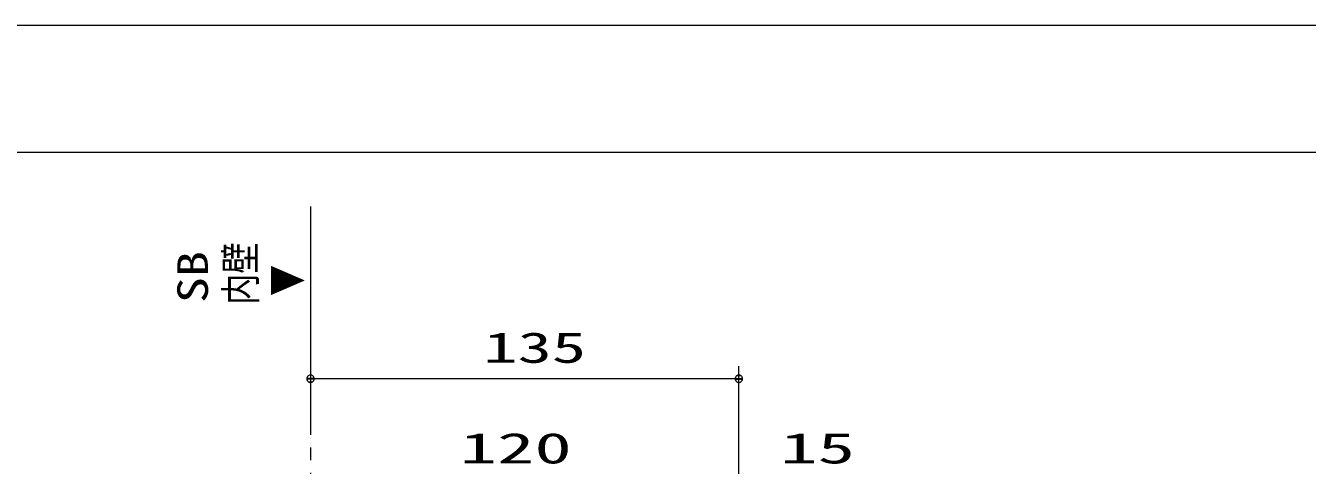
# Model space of a CAD drawing. Units: millimetres on the paper. Extents: x -305 to 305, y -152 to 152.
# Drawn here: x -104.5 to -3.5, y 113.9 to 148.5 of the extents above; entities that cross this region are included whole.
import ezdxf
from ezdxf.enums import TextEntityAlignment as Align

# ---------------------------------------------------------------- set-up
doc = ezdxf.new("R2010")
doc.units = ezdxf.units.MM
doc.linetypes.add('LONG_CHAIN', pattern=[21, 18, -1, 1, -1])
for name, color, linetype, lineweight in [('0-1_RV', 7, 'Continuous', 9), ('0-2_0', 7, 'Continuous', 9), ('0-6_図面枠', 3, 'Continuous', 9), ('0-7_DEFPOINTS', 7, 'Continuous', 9)]:
    doc.layers.add(name, color=color, linetype=linetype, lineweight=lineweight)
doc.styles.add('ＭＳ ゴシック', font='')
doc.styles.get('ＭＳ ゴシック').set_extended_font_data('MS Gothic')

# ---------------------------------------------------------------- blocks, each defined once
blk = doc.blocks.new('_DOTSMALL')
at = {"layer": '0-2_0'}
for p, q in [((0.0746, 0.1), (-0.0746, 0.1)), ((0.1223, -0.0248), (-0.1223, -0.0248))]:
    blk.add_line(p, q, dxfattribs=at)
for points in [[(0.125, 0), (0.124, 0.0157), (0.1211, 0.0311), (0.1162, 0.046), (0.1095, 0.0602), (0.1011, 0.0735), (0.0911, 0.0856), (0.0797, 0.0963), (0.067, 0.1055), (0.0532, 0.1131), (0.0386, 0.1189), (0.0234, 0.1228), (0.0078, 0.1248), (-0.0078, 0.1248), (-0.0234, 0.1228), (-0.0386, 0.1189), (-0.0532, 0.1131), (-0.067, 0.1055), (-0.0797, 0.0963), (-0.0911, 0.0856), (-0.1011, 0.0735), (-0.1095, 0.0602), (-0.1162, 0.046), (-0.1211, 0.0311), (-0.124, 0.0157), (-0.125, 0), (0, 0)], [(-0.125, 0), (-0.124, -0.0157), (-0.1211, -0.0311), (-0.1162, -0.046), (-0.1095, -0.0602), (-0.1011, -0.0735), (-0.0911, -0.0856), (-0.0797, -0.0963), (-0.067, -0.1055), (-0.0532, -0.1131), (-0.0386, -0.1189), (-0.0234, -0.1228), (-0.0078, -0.1248), (0.0078, -0.1248), (0.0234, -0.1228), (0.0386, -0.1189), (0.0532, -0.1131), (0.067, -0.1055), (0.0797, -0.0963), (0.0911, -0.0856), (0.1011, -0.0735), (0.1095, -0.0602), (0.1162, -0.046), (0.1211, -0.0311), (0.124, -0.0157), (0.125, 0), (0, 0)]]:
    blk.add_lwpolyline(points, close=True, dxfattribs=at)

msp = doc.modelspace()

# ---------------------------------------------------------------- linework, layer by layer
at = {"layer": '0-1_RV', "linetype": 'LONG_CHAIN'}
msp.add_line((-82.039, 134.261), (-82.039, -44.358), dxfattribs=at)
at = {"layer": '0-1_RV'}
for p, q in [((-82.039, 121.28), (-82.039, 119.678)), ((-48.288, 93.464), (-48.288, 121.678)), ((-48.288, 120.678), (-82.039, 120.678))]:
    msp.add_line(p, q, dxfattribs=at)
at = {"layer": '0-6_図面枠'}
msp.add_lwpolyline([(-291.017, -138.498), (108.983, -138.498), (108.983, 138.502), (-291.017, 138.502)], close=True, dxfattribs=at)
at = {"layer": '0-7_DEFPOINTS'}
msp.add_line((118.983, 148.502), (-301.017, 148.502), dxfattribs=at)

# ---------------------------------------------------------------- block references
at = {"layer": '0-1_RV', "xscale": 2.32, "yscale": 2.32, "rotation": 180}
msp.add_blockref('_DOTSMALL', (-82.039, 120.678), dxfattribs=at)
at = {"layer": '0-1_RV', "xscale": 2.32, "yscale": 2.32}
msp.add_blockref('_DOTSMALL', (-48.288, 120.678), dxfattribs=at)

# ---------------------------------------------------------------- texts
at = {"layer": '0-1_RV', "style": 'ＭＳ ゴシック'}
for s, width, p in [('内壁', 0.75, (-85.63, 126.508)), ('SB', 1.25, (-89.405, 126.647)), ('▼', 0.75, (-81.984, 127.194))]:
    msp.add_text(s, height=2.405, rotation=90, dxfattribs=dict(at, width=width)).set_placement(p, align=Align.BOTTOM_LEFT)
for s, width, p in [('135', 1.65, (-68.423, 121.215)), ('120', 1.8, (-70.289, 113.283)), ('15', 1.8, (-45.025, 113.283))]:
    msp.add_text(s, height=2.405, dxfattribs=dict(at, width=width)).set_placement(p, align=Align.BOTTOM_LEFT)

doc.saveas('drawing.dxf')
